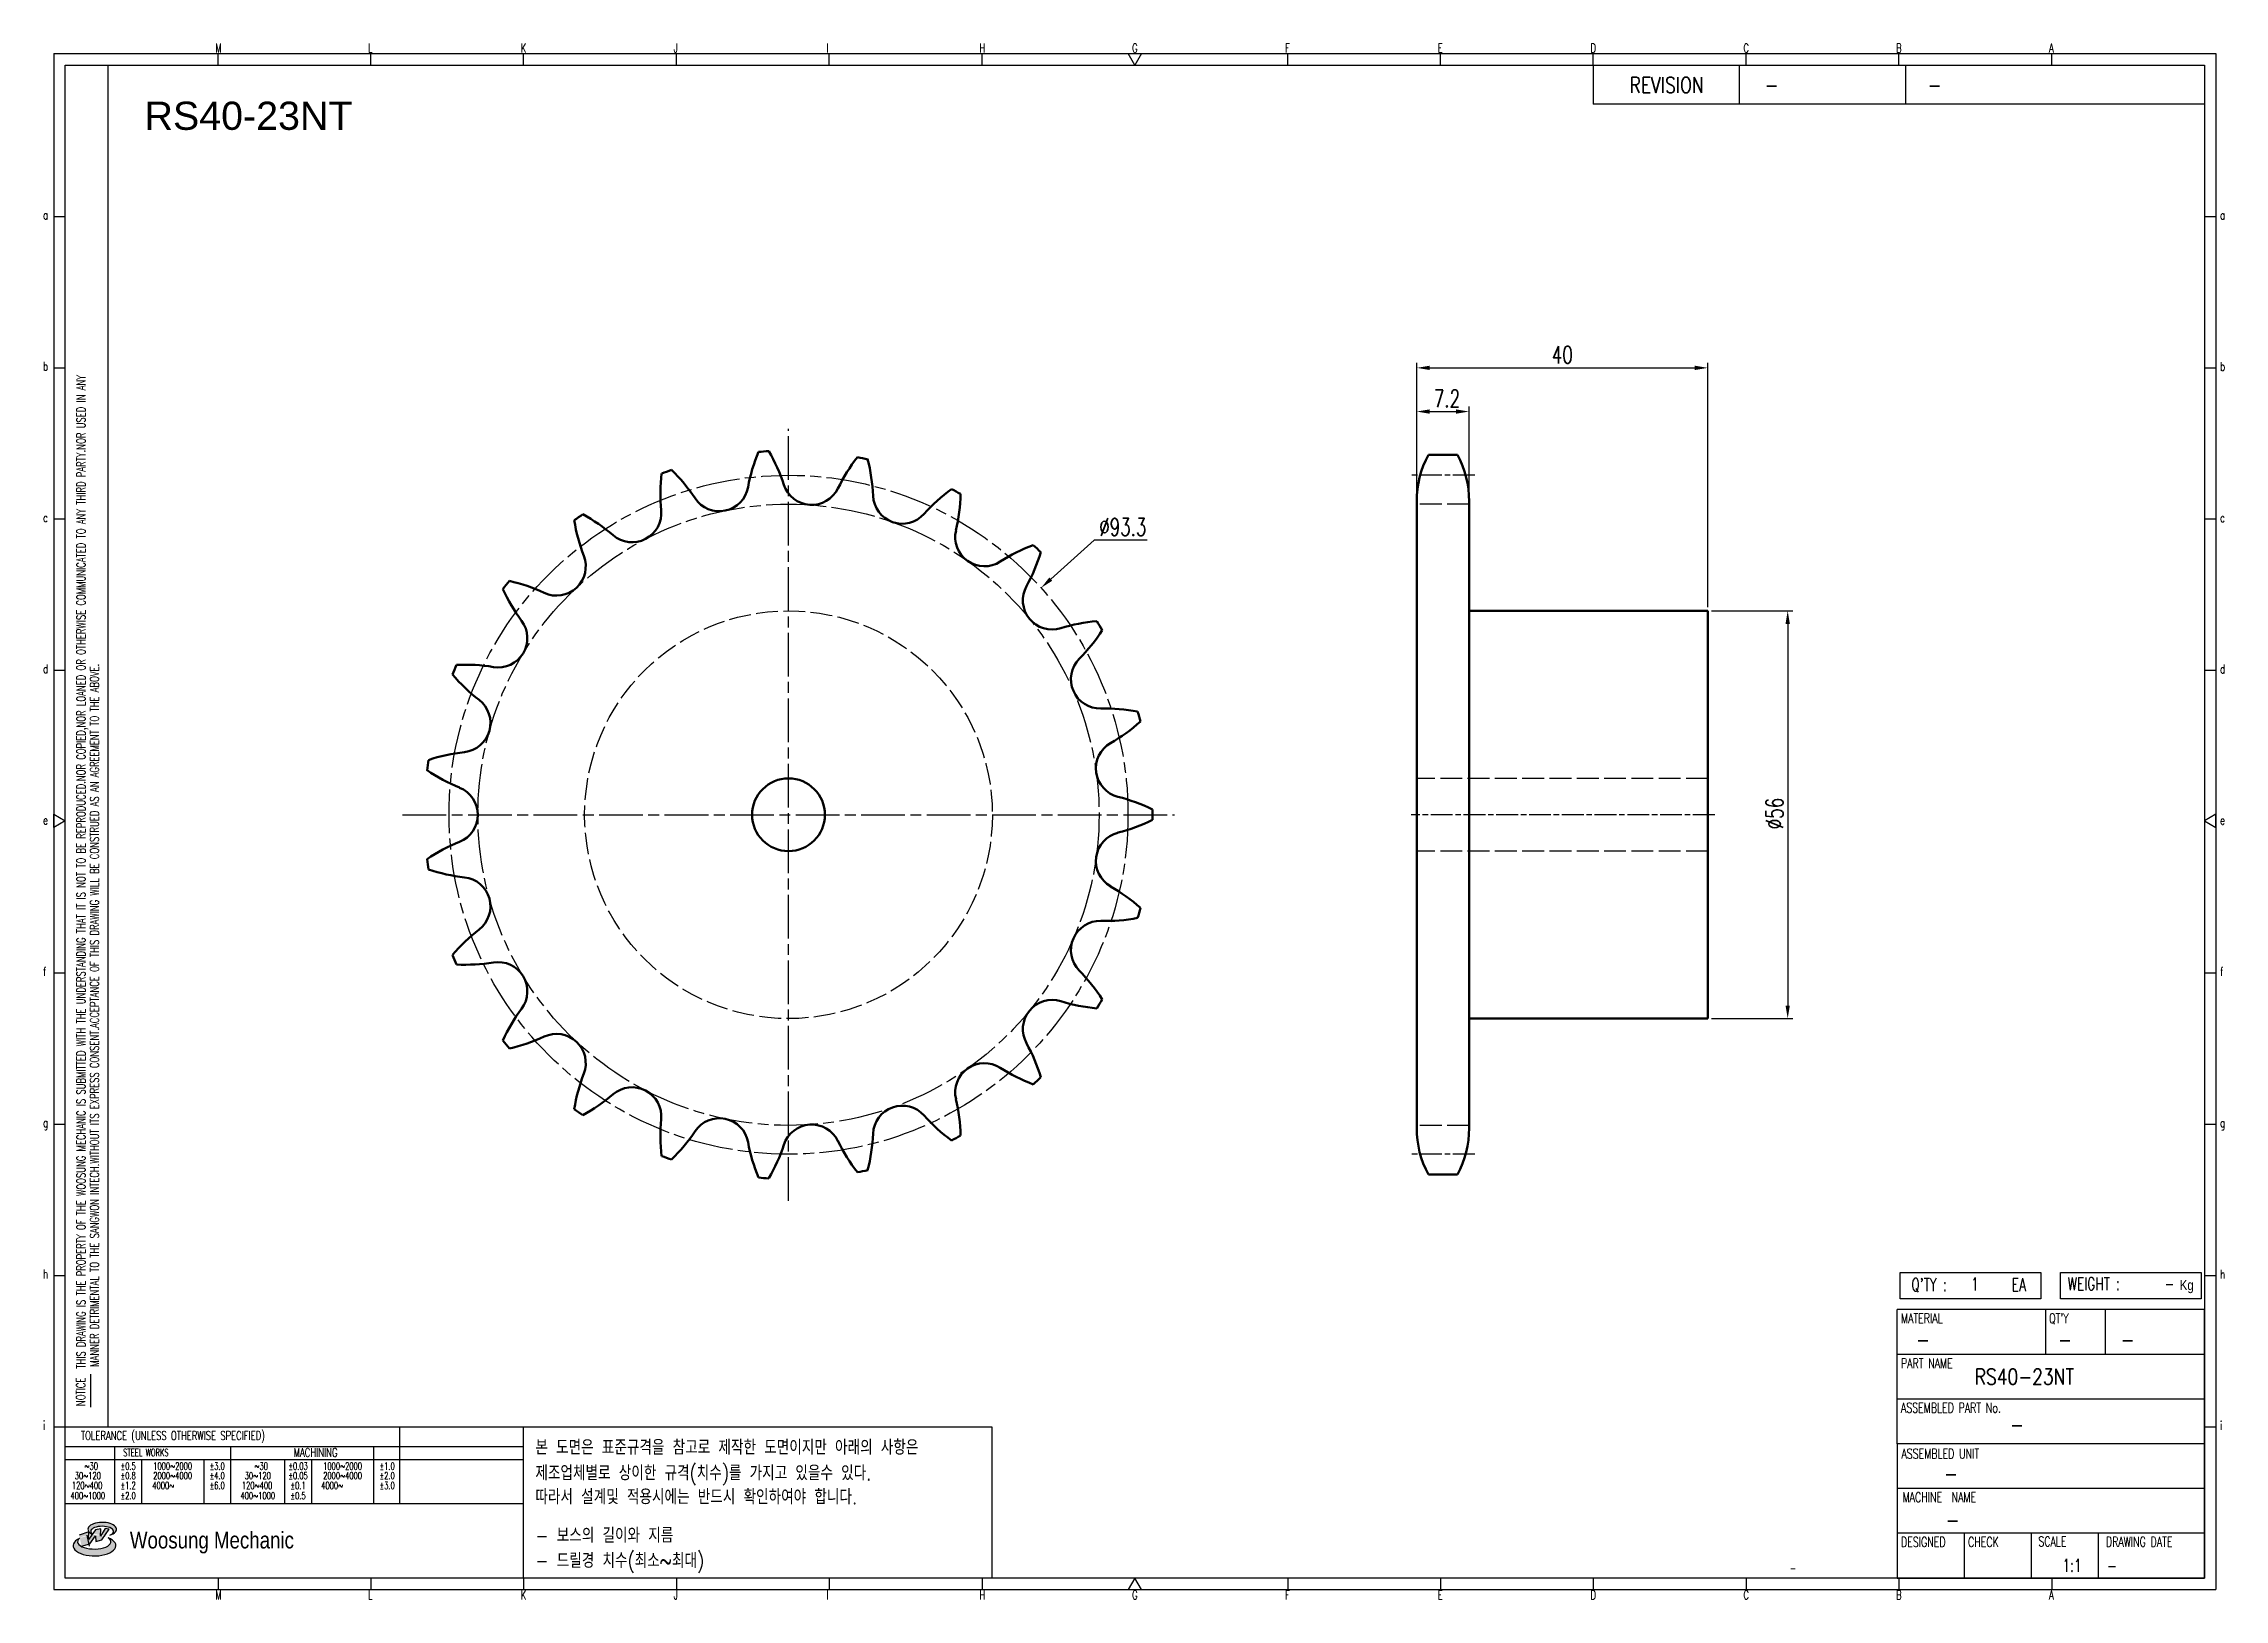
# Model space of a CAD drawing. Header units: millimetres. Extents: x -22172 to -21872, y 1083 to 1297.
import ezdxf
from ezdxf.enums import TextEntityAlignment as Align

# ---------------------------------------------------------------- set-up
doc = ezdxf.new("R2010")
doc.units = ezdxf.units.MM
for name, pattern in [('AM_ISO02W050', [7.5, 6, -1.5]), ('AM_ISO02W050x2', [3.75, 3, -0.75]), ('AM_ISO08W050', [18, 12, -1.5, 3, -1.5]), ('AM_ISO08W050x2', [9, 6, -0.75, 1.5, -0.75])]:
    doc.linetypes.add(name, pattern=pattern)
for name, color, linetype, lineweight in [('AM_0N', 7, 'Continuous', 50), ('AM_3N', 6, 'AM_ISO02W050', 25), ('AM_7', 4, 'AM_ISO08W050', 25), ('AM_7N', 4, 'AM_ISO08W050', 25)]:
    doc.layers.add(name, color=color, linetype=linetype, lineweight=lineweight)
for name, color, linetype in [('S-DIM', 7, 'Continuous'), ('TITLE', 7, 'Continuous'), ('도면레이아웃', 7, 'Continuous')]:
    doc.layers.add(name, color=color, linetype=linetype)
doc.styles.add('HAN', font='ROMANS.shx', dxfattribs={"width": 0.7, "bigfont": 'whgtxt.shx'})
doc.styles.add('HKD_ST2', font='romans.shx', dxfattribs={"width": 0.7, "height": 4, "bigfont": '@extfont2.shx'})
doc.styles.add('HSG', font='SIMPLEX.shx', dxfattribs={"width": 0.7, "bigfont": 'HSG.shx'})
doc.styles.add('ROMANS', font='romans.shx', dxfattribs={"width": 0.7, "bigfont": 'whgtxt.shx'})
doc.styles.add('SLDTEXTSTYLE4', font='arial.ttf', dxfattribs={"width": 0.8})
doc.styles.get("Standard").update_dxf_attribs({"font": 'arial.ttf'})
doc.dimstyles.new('APP3', dxfattribs={"dimtxt": 2.4, "dimasz": 1.8, "dimexe": 0.7, "dimexo": 0.5, "dimgap": 0.6, "dimtad": 1, "dimtoh": 1, "dimdec": 1, "dimrnd": 0.01, "dimzin": 9, "dimdsep": 46, "dimtxsty": 'HSG', "dimcen": 0, "dimclrd": 1, "dimclre": 1, "dimclrt": 256, "dimazin": 2, "dimtp": 1, "dimtm": 1, "dimtfac": 0.5, "dimtdec": 1, "dimtofl": 0, "dimtmove": 0, "dimatfit": 3, "dimfxl": 0, "dimtvp": 1, "dimtolj": 2, "dimlwd": -1, "dimlwe": -1, "dimarcsym": 0})
doc.dimstyles.new('APP3$0', dxfattribs={"dimtxt": 2.4, "dimasz": 1.8, "dimexe": 0.7, "dimexo": 0.5, "dimgap": 0.6, "dimtad": 1, "dimtoh": 1, "dimdec": 1, "dimrnd": 0.01, "dimzin": 9, "dimdsep": 46, "dimtxsty": 'HSG', "dimcen": 0, "dimclrd": 1, "dimclre": 1, "dimclrt": 256, "dimazin": 2, "dimtp": 1, "dimtm": 1, "dimtfac": 0.5, "dimtdec": 1, "dimtofl": 0, "dimtmove": 0, "dimatfit": 3, "dimfxl": 0, "dimtvp": 1, "dimtolj": 2, "dimlwd": -1, "dimlwe": -1, "dimarcsym": 0})

# ---------------------------------------------------------------- blocks, each defined once
blk = doc.blocks.new('SUYWSHJH')
at = {"layer": '도면레이아웃'}
h = blk.add_hatch(color=10, dxfattribs=at)
h.paths.add_polyline_path([(1.544, 35.177), (1.554, 34.966), (1.779, 35.034), (2.054, 35.422), (1.908, 35.446), (1.728, 35.167), (1.741, 35.439), (1.547, 35.405), (1.292, 35.041), (1.295, 35.33), (0.943, 35.208), (1.03, 34.8), (1.336, 34.885)])
edge = h.paths.add_edge_path()
edge.add_ellipse((1.795, 35.421), major_axis=(-0.53, 0), ratio=0.487785, start_angle=122.36065, end_angle=403.39574)
edge.add_line((1.411, 35.244), (1.419, 35.261))
edge.add_ellipse((1.798, 35.344), major_axis=(-0.423, 0), ratio=0.444396, start_angle=131.58977, end_angle=386.19408, ccw=False)
edge = h.paths.add_edge_path()
edge.add_ellipse((1.512, 34.815), major_axis=(-0.793, 0), ratio=0.480113, start_angle=314.67633, end_angle=590.85213)
edge.add_ellipse((1.501, 34.958), major_axis=(-0.62, 0), ratio=0.43311, start_angle=331.7024, end_angle=574.42495, ccw=False)
for p, q in [((0, 90.118), (80.15, 90.118)), ((0, 90.118), (0, 33.191)), ((6.089, 89.693), (6.089, 90.118)), ((11.753, 89.693), (11.753, 90.118)), ((17.418, 89.693), (17.418, 90.118)), ((23.082, 89.693), (23.082, 90.118)), ((28.746, 89.693), (28.746, 90.118)), ((34.411, 89.693), (34.411, 90.118)), ((45.739, 89.693), (45.739, 90.118)), ((51.404, 89.693), (51.404, 90.118)), ((57.068, 89.693), (57.068, 90.118)), ((62.732, 89.693), (62.732, 90.118)), ((68.397, 89.693), (68.397, 90.118)), ((74.061, 89.693), (74.061, 90.118)), ((80.15, 90.118), (80.15, 33.191)), ((0, 84.085), (0.425, 84.085)), ((79.725, 84.085), (80.15, 84.085)), ((0, 78.478), (0.425, 78.478)), ((79.725, 78.478), (80.15, 78.478)), ((0, 72.87), (0.425, 72.87)), ((79.725, 72.87), (80.15, 72.87)), ((0, 67.262), (0.425, 67.262)), ((79.725, 67.262), (80.15, 67.262)), ((0, 56.047), (0.425, 56.047)), ((79.725, 56.047), (80.15, 56.047)), ((0, 50.439), (0.425, 50.439)), ((79.725, 50.439), (80.15, 50.439)), ((0, 44.832), (0.425, 44.832)), ((79.725, 44.832), (80.15, 44.832)), ((1.377, 39.947), (1.377, 41.174)), ((0, 39.224), (0.425, 39.224)), ((79.725, 39.224), (80.15, 39.224)), ((0, 33.191), (80.15, 33.191)), ((6.089, 33.616), (6.089, 33.191)), ((11.753, 33.616), (11.753, 33.191)), ((17.418, 33.616), (17.418, 33.191)), ((23.082, 33.616), (23.082, 33.191)), ((28.746, 33.616), (28.746, 33.191)), ((34.411, 33.616), (34.411, 33.191)), ((45.739, 33.616), (45.739, 33.191)), ((51.404, 33.616), (51.404, 33.191)), ((57.068, 33.616), (57.068, 33.191)), ((62.732, 33.616), (62.732, 33.191)), ((68.397, 33.616), (68.397, 33.191)), ((74.061, 33.616), (74.061, 33.191))]:
    blk.add_line(p, q)
at = {"color": 2}
for p, q in [((2.017, 39.224), (2.017, 89.693)), ((0.425, 39.224), (17.418, 39.224)), ((12.816, 39.224), (12.816, 36.382)), ((17.418, 33.616), (17.418, 39.224)), ((0.425, 38.487), (17.418, 38.487)), ((0.425, 38.012), (17.418, 38.012)), ((2.257, 38.487), (2.257, 36.382)), ((3.257, 38.012), (3.257, 36.382)), ((5.557, 38.012), (5.557, 36.382)), ((6.557, 38.5), (6.557, 36.382)), ((8.557, 38.012), (8.557, 36.382)), ((9.557, 38.026), (9.557, 36.382)), ((11.857, 38.487), (11.857, 36.382)), ((0.425, 36.382), (17.418, 36.382))]:
    blk.add_line(p, q, dxfattribs=at)
at = {"color": 6, "ltscale": 0.5}
for p, q in [((57.068, 89.693), (57.068, 88.246)), ((62.47, 89.693), (62.47, 88.246)), ((68.635, 89.693), (68.635, 88.246)), ((79.725, 88.246), (57.068, 88.246)), ((68.336, 38.59), (68.336, 43.563)), ((79.725, 43.563), (68.336, 43.563)), ((73.827, 43.563), (73.827, 41.905)), ((76.037, 43.563), (76.037, 41.905)), ((79.725, 38.59), (79.725, 43.563)), ((79.725, 41.905), (68.336, 41.905)), ((79.725, 40.248), (68.336, 40.248)), ((68.336, 38.59), (68.336, 33.616)), ((79.725, 38.59), (68.336, 38.59)), ((79.725, 33.616), (79.725, 38.59)), ((79.725, 36.932), (68.336, 36.932)), ((79.725, 35.274), (68.336, 35.274)), ((70.822, 33.616), (70.822, 35.274)), ((73.309, 33.616), (73.309, 35.274)), ((75.796, 33.616), (75.796, 35.274)), ((68.336, 33.616), (79.725, 33.616))]:
    blk.add_line(p, q, dxfattribs=at)
for points in [[(40.075, 89.693), (39.83, 90.118), (40.32, 90.118)], [(0.425, 89.693), (79.725, 89.693), (79.725, 33.616), (0.425, 33.616)], [(0.425, 61.679), (0, 61.433), (0, 61.924)], [(79.725, 61.679), (80.15, 61.433), (80.15, 61.924)], [(40.075, 33.616), (39.83, 33.191), (40.32, 33.191)]]:
    blk.add_lwpolyline(points, close=True)
at = {"layer": 'TITLE', "color": 20}
for p, q in [((68.449, 43.961), (68.449, 44.936)), ((68.449, 44.936), (73.654, 44.936)), ((73.654, 44.936), (73.654, 43.961)), ((74.39, 43.961), (74.39, 44.936)), ((74.39, 44.936), (79.595, 44.936)), ((79.595, 44.936), (79.595, 43.961)), ((73.654, 43.961), (68.449, 43.961)), ((79.595, 43.961), (74.39, 43.961))]:
    blk.add_line(p, q, dxfattribs=at)
at = {"layer": '도면레이아웃'}
for p, q in [((1.295, 35.33), (0.943, 35.208)), ((1.03, 34.8), (1.336, 34.885)), ((1.224, 35.208), (1.311, 34.8)), ((1.224, 35.208), (1.224, 35.208)), ((1.547, 35.405), (1.292, 35.041)), ((1.292, 35.041), (1.295, 35.33)), ((1.336, 34.885), (1.544, 35.177)), ((1.419, 35.261), (1.411, 35.244)), ((1.544, 35.177), (1.554, 34.966)), ((1.741, 35.439), (1.547, 35.405)), ((1.554, 34.966), (1.779, 35.034)), ((1.908, 35.446), (1.728, 35.167)), ((1.728, 35.167), (1.741, 35.439)), ((1.779, 35.034), (2.054, 35.422)), ((2.054, 35.422), (1.908, 35.446))]:
    blk.add_line(p, q, dxfattribs=at)
for centre, major_axis, ratio, start_param, end_param in [((1.795, 35.421), (-0.53, 0), 0.487785, 2.135596, 7.040584), ((1.512, 34.815), (-0.793, 0), 0.480113, 5.492138, 10.312315), ((1.501, 34.958), (-0.62, 0), 0.43311, 5.789299, 10.025607), ((1.798, 35.344), (-0.423, 0), 0.444396, 2.296675, 6.740358)]:
    blk.add_ellipse(centre, major_axis=major_axis, ratio=ratio, start_param=start_param, end_param=end_param, dxfattribs=at)
at = {"color": 4, "style": 'HKD_ST2', "width": 0.7}
for s, p in [('M', (5.988, 90.164)), ('L', (11.652, 90.164)), ('K', (17.316, 90.164)), ('J', (22.981, 90.164)), ('I', (28.645, 90.164)), ('H', (34.309, 90.164)), ('G', (39.974, 90.164)), ('F', (45.638, 90.164)), ('E', (51.302, 90.164)), ('D', (56.967, 90.164)), ('C', (62.631, 90.164)), ('B', (68.295, 90.164)), ('A', (73.96, 90.164)), ('a', (-0.395, 83.976)), ('a', (80.305, 83.97)), ('b', (-0.395, 78.368)), ('b', (80.305, 78.362)), ('c', (-0.395, 72.76)), ('c', (80.305, 72.754)), ('d', (-0.395, 67.153)), ('d', (80.305, 67.147)), ('e', (-0.395, 61.545)), ('e', (80.305, 61.539)), ('f', (-0.395, 55.937)), ('f', (80.305, 55.931)), ('g', (-0.395, 50.33)), ('g', (80.305, 50.324)), ('h', (-0.395, 44.722)), ('h', (80.305, 44.716)), ('i', (-0.395, 39.114)), ('i', (80.305, 39.108)), ('M', (5.988, 32.824)), ('L', (11.652, 32.824)), ('K', (17.316, 32.824)), ('J', (22.981, 32.824)), ('I', (28.645, 32.824)), ('H', (34.309, 32.824)), ('G', (39.974, 32.824)), ('F', (45.638, 32.824)), ('E', (51.302, 32.824)), ('D', (56.967, 32.824)), ('C', (62.631, 32.824)), ('B', (68.295, 32.824)), ('A', (73.96, 32.824))]:
    blk.add_text(s, height=0.326, dxfattribs=at).set_placement(p)
for s, height, style, width, p in [('REVISION', 0.5806, 'HAN', 0.8, (58.415, 88.664)), ('-', 0.581, 'HAN', 0.8, (63.426, 88.664)), ('-', 0.581, 'HAN', 0.8, (69.468, 88.664)), ("Q'TY : ", 0.4746, 'HKD_ST2', 0.7, (68.857, 44.253)), ('1', 0.475, 'HKD_ST2', 0.7, (71.071, 44.275)), ('EA', 0.4746, 'HKD_ST2', 0.7, (72.578, 44.253)), ('WEIGHT : ', 0.4746, 'HKD_ST2', 0.7, (74.65, 44.286)), ('-', 0.581, 'HAN', 0.8, (69.029, 42.157)), ('-', 0.581, 'HAN', 0.8, (74.289, 42.157)), ('-', 0.581, 'HAN', 0.8, (76.623, 42.157)), ('-', 0.581, 'HAN', 0.8, (72.515, 39.013)), ('-', 0.581, 'HAN', 0.8, (70.067, 37.189)), ('-', 0.581, 'HAN', 0.8, (70.126, 35.48)), ('1:1', 0.4746, 'HKD_ST2', 0.7, (74.458, 33.848)), ('-', 0.475, 'HKD_ST2', 0.7, (76.112, 33.837))]:
    blk.add_text(s, height=height, dxfattribs=dict(style=style, width=width)).set_placement(p)
at = {"color": 6, "style": 'HKD_ST2', "width": 0.7}
for s, p in [(' THIS DRAWING IS THE PROPERTY OF THE WOOSUNG MECHANIC IS SUBMITTED WITH THE UNDERSTANDING THAT IT IS NOT TO BE REPRODUCED.NOR COPIED,NOR LOANED OR OTHERWISE COMMUNICATED TO ANY THIRD PARTY.NOR USED IN ANY', (1.173, 41.217)), ('MANNER DETRIMENTAL TO THE SANGWON INTECH.WITHOUT ITS EXPRESS CONSENT.ACCEPTANCE OF THIS DRAWING WILL BE CONSTRUED AS AN AGREEMENT TO THE ABOVE.', (1.672, 41.447))]:
    blk.add_text(s, height=0.326266, rotation=90, dxfattribs=at).set_placement(p)
at = {"style": 'HKD_ST2', "width": 0.7}
blk.add_text('-', height=0.475, dxfattribs=at).set_placement((78.613, 44.286), align=Align.RIGHT)
at = {"color": 4, "style": 'HKD_ST2', "width": 0.7}
for s, height, p in [('MATERIAL', 0.3651, (68.474, 43.425)), ("QT'Y", 0.3651, (73.965, 43.425)), ('PART NAME', 0.3651, (68.474, 41.756)), ('ASSEMBLED PART No.', 0.36511, (68.474, 40.109)), ('ASSEMBLED UNIT', 0.36511, (68.49, 38.408)), ('MACHINE  NAME', 0.36511, (68.532, 36.794)), ('DESIGNED', 0.3651, (68.474, 35.136)), ('CHECK', 0.3651, (70.961, 35.136)), ('SCALE', 0.3651, (73.566, 35.153)), ('DRAWING DATE', 0.36511, (76.071, 35.141))]:
    blk.add_text(s, height=height, dxfattribs=at).set_placement(p, align=Align.TOP_LEFT)
at = {"style": 'HKD_ST2', "width": 0.7}
blk.add_text('NOTICE', height=0.3263, rotation=90, dxfattribs=at).set_placement((1.163, 39.988))
for s, height, style, width, p in [('TOLERANCE (UNLESS OTHERWISE SPECIFIED)', 0.32627, 'HKD_ST2', 0.7, (4.417, 38.896)), ('-', 0.326, 'ROMANS', 0.65, (64.469, 33.975))]:
    blk.add_text(s, height=height, dxfattribs=dict(style=style, width=width)).set_placement(p, align=Align.MIDDLE_CENTER)
at = {"color": 4, "style": 'HKD_ST2', "width": 0.7}
for s, height, p in [('STEEL WORKS', 0.26101, (3.416, 38.268)), ('MACHINING', 0.3263, (9.707, 38.27)), ('%%P0.5', 0.261, (2.757, 37.762)), ('%%P0.8', 0.261, (2.757, 37.411)), ('%%P3.0', 0.261, (6.057, 37.762)), ('%%P4.0', 0.261, (6.057, 37.411)), ('%%P0.03', 0.261, (9.057, 37.762)), ('%%P0.05', 0.261, (9.057, 37.411)), ('%%P1.0', 0.261, (12.357, 37.762)), ('%%P2.0', 0.261, (12.357, 37.411)), ('%%P1.2', 0.261, (2.757, 37.045)), ('%%P2.0', 0.261, (2.757, 36.67)), ('%%P6.0', 0.261, (6.057, 37.045)), ('%%P0.1', 0.261, (9.057, 37.045)), ('%%P0.5', 0.261, (9.057, 36.67)), ('%%P3.0', 0.261, (12.357, 37.045))]:
    blk.add_text(s, height=height, dxfattribs=at).set_placement(p, align=Align.MIDDLE)
for s, height, p in [('30%%126120', 0.261, (1.263, 37.411)), ('%%12630', 0.261, (1.389, 37.762)), ('2000%%1264000', 0.26101, (4.407, 37.411)), ('1000%%1262000', 0.26101, (4.407, 37.762)), ('30%%126120', 0.261, (7.563, 37.411)), ('%%12630', 0.261, (7.689, 37.762)), ('2000%%1264000', 0.26101, (10.707, 37.411)), ('1000%%1262000', 0.26101, (10.707, 37.762)), ('400%%1261000', 0.26101, (1.263, 36.67)), ('120%%126400', 0.26101, (1.237, 37.045)), ('4000%%126', 0.261, (4.061, 37.045)), ('400%%1261000', 0.26101, (7.563, 36.67)), ('120%%126400', 0.26101, (7.537, 37.045)), ('4000%%126', 0.261, (10.321, 37.045))]:
    blk.add_text(s, height=height, dxfattribs=at).set_placement(p, align=Align.MIDDLE_CENTER)
at = {"color": 1, "style": 'SLDTEXTSTYLE4', "width": 0.8}
blk.add_text('Woosung Mechanic', height=0.61957, dxfattribs=at).set_placement((2.822, 34.711))
at = {"layer": 'TITLE', "width": 0.8}
blk.add_text('Kg', height=0.3789, dxfattribs=at).set_placement((78.807, 44.286))
blk = doc.blocks.new('*D142')
at = {"layer": 'Defpoints', "color": 0, "transparency": 16777216}
for p in [(-22034.58, 1221.78), (-22103.97, 1159.47)]:
    blk.add_point(p, dxfattribs=at)
at = {"layer": 'S-DIM', "color": 1, "transparency": 16777216}
for p, q in [((-22027.27, 1228.34), (-22033.24, 1222.98)), ((-22020.03, 1228.34), (-22027.27, 1228.34))]:
    blk.add_line(p, q, dxfattribs=at)
blk.add_solid([(-22033.44, 1223.21), (-22033.04, 1222.76), (-22034.58, 1221.78)], dxfattribs=at)
at = {"layer": 'S-DIM', "transparency": 16777216, "insert": (-22023.35, 1230.14), "char_height": 2.4, "attachment_point": 5, "style": 'HSG'}
blk.add_mtext('\\A2;∅93.3', dxfattribs=at)
blk = doc.blocks.new('*D143')
at = {"layer": 'Defpoints', "color": 0, "transparency": 16777216}
for p in [(-21975.79, 1246), (-21982.99, 1233.28), (-21975.79, 1233.28)]:
    blk.add_point(p, dxfattribs=at)
at = {"layer": 'S-DIM', "color": 1, "transparency": 16777216}
for p, q in [((-21982.99, 1233.78), (-21982.99, 1246.7)), ((-21975.79, 1233.78), (-21975.79, 1246.7)), ((-21981.19, 1246), (-21977.59, 1246))]:
    blk.add_line(p, q, dxfattribs=at)
for points in [[(-21981.19, 1246.3), (-21981.19, 1245.7), (-21982.99, 1246)], [(-21977.59, 1246.3), (-21977.59, 1245.7), (-21975.79, 1246)]]:
    blk.add_solid(points, dxfattribs=at)
at = {"layer": 'S-DIM', "transparency": 16777216, "insert": (-21978.83, 1247.8), "char_height": 2.4, "attachment_point": 5, "style": 'HSG'}
blk.add_mtext('\\A2;7.2', dxfattribs=at)
blk = doc.blocks.new('*D144')
at = {"layer": 'Defpoints', "color": 0, "transparency": 16777216}
for p in [(-21942.99, 1252), (-21982.99, 1233.28), (-21942.99, 1218.62)]:
    blk.add_point(p, dxfattribs=at)
at = {"layer": 'S-DIM', "color": 1, "transparency": 16777216}
for p, q in [((-21982.99, 1233.78), (-21982.99, 1252.7)), ((-21942.99, 1219.12), (-21942.99, 1252.7)), ((-21981.19, 1252), (-21944.79, 1252))]:
    blk.add_line(p, q, dxfattribs=at)
for points in [[(-21981.19, 1252.3), (-21981.19, 1251.7), (-21982.99, 1252)], [(-21944.79, 1252.3), (-21944.79, 1251.7), (-21942.99, 1252)]]:
    blk.add_solid(points, dxfattribs=at)
at = {"layer": 'S-DIM', "transparency": 16777216, "insert": (-21962.99, 1253.8), "char_height": 2.4, "attachment_point": 5, "style": 'HSG'}
blk.add_mtext('\\A2;40', dxfattribs=at)
blk = doc.blocks.new('*D145')
at = {"layer": 'Defpoints', "color": 0, "transparency": 16777216}
for p in [(-21942.99, 1218.62), (-21942.99, 1162.62), (-21932.03, 1162.62)]:
    blk.add_point(p, dxfattribs=at)
at = {"layer": 'S-DIM', "color": 1, "transparency": 16777216}
for p, q in [((-21942.49, 1218.62), (-21931.33, 1218.62)), ((-21932.03, 1216.82), (-21932.03, 1164.42)), ((-21942.49, 1162.62), (-21931.33, 1162.62))]:
    blk.add_line(p, q, dxfattribs=at)
for points in [[(-21932.33, 1216.82), (-21931.73, 1216.82), (-21932.03, 1218.62)], [(-21932.33, 1164.42), (-21931.73, 1164.42), (-21932.03, 1162.62)]]:
    blk.add_solid(points, dxfattribs=at)
at = {"layer": 'S-DIM', "transparency": 16777216, "insert": (-21933.83, 1190.79), "char_height": 2.4, "attachment_point": 5, "rotation": 90, "style": 'HSG'}
blk.add_mtext('\\A2;%%c56', dxfattribs=at)

msp = doc.modelspace()

# ---------------------------------------------------------------- linework, layer by layer
at = {"color": 4}
msp.add_lwpolyline([(-22105.65, 1106.57), (-22041.33, 1106.57), (-22041.33, 1085.79), (-22105.65, 1085.79)], close=True, dxfattribs=at)
at = {"layer": 'AM_0N'}
for p, q in [((-21981.38, 1240.06), (-21977.4, 1240.06)), ((-21982.99, 1233.66), (-21982.99, 1147.59)), ((-21975.79, 1233.66), (-21975.79, 1147.59)), ((-21975.79, 1218.62), (-21942.99, 1218.62)), ((-21942.99, 1218.62), (-21942.99, 1162.62)), ((-21975.79, 1162.62), (-21942.99, 1162.62)), ((-21981.38, 1141.19), (-21977.4, 1141.19))]:
    msp.add_line(p, q, dxfattribs=at)
msp.add_circle((-22069.27, 1190.62), 5, dxfattribs=at)
for centre, radius, start, end in [((-22051.35, 1231.38), 23.85, 157.6106, 169.7826), ((-22069.27, 1190.62), 50.01, 93.0944, 94.7317), ((-22092.58, 1228.56), 23.85, 18.0435, 30.2154), ((-22063.01, 1234.7), 23.85, 173.2628, 185.4348), ((-22069.27, 1190.62), 50.01, 108.7465, 110.3839), ((-22101.95, 1220.86), 23.85, 33.6957, 45.8676), ((-22041.02, 1225.03), 23.85, 141.9585, 154.1304), ((-22069.27, 1190.62), 50.01, 77.4422, 79.0795), ((-22081.49, 1233.44), 23.85, 2.3913, 14.5633), ((-21969.49, 1233.66), 13.5, 151.7009, 180), ((-21989.29, 1233.66), 13.5, 0, 28.2991), ((-22078.77, 1236.32), 4.01, 213.6957, 349.7826), ((-22066.09, 1237.19), 4.01, 198.0435, 334.1304), ((-22053.64, 1234.6), 4.01, 182.3913, 318.4783), ((-22032.78, 1216.13), 23.85, 126.3063, 138.4783), ((-22069.27, 1190.62), 50.01, 61.79, 63.4274), ((-22069.48, 1235.15), 23.85, 346.7391, 358.9111), ((-22069.27, 1190.62), 50.01, 124.3987, 126.0361), ((-22108.9, 1210.92), 23.85, 49.3478, 61.5198), ((-22090.75, 1232.06), 4.01, 229.3478, 5.4348), ((-22075.13, 1234.76), 23.85, 188.915, 201.087), ((-22042.36, 1228.76), 4.01, 166.7391, 302.8261), ((-22101.13, 1224.73), 4.01, 245, 21.087), ((-22027.25, 1205.34), 23.85, 110.6541, 122.8261), ((-22057.46, 1233.55), 23.85, 331.087, 343.2589), ((-22069.27, 1190.62), 50.01, 46.1378, 47.7752), ((-22069.27, 1190.62), 50.01, 140.0509, 141.6882), ((-22112.91, 1199.48), 23.85, 65, 77.172), ((-22086.82, 1231.54), 23.85, 204.5672, 216.7391), ((-22033.07, 1220.08), 4.01, 151.087, 287.1739), ((-22109.15, 1214.87), 4.01, 260.6522, 36.7391), ((-22024.84, 1193.46), 23.85, 95.002, 107.1739), ((-22069.27, 1190.62), 50.01, 30.4857, 32.123), ((-22046.32, 1228.77), 23.85, 315.4348, 327.6067), ((-22069.27, 1190.62), 50.01, 155.7031, 157.3404), ((-22113.68, 1187.38), 23.85, 80.6522, 92.8241), ((-22026.47, 1209.22), 4.01, 135.4348, 271.5217), ((-22097.21, 1225.29), 23.85, 220.2193, 232.3913), ((-22114.22, 1203.22), 4.01, 276.3043, 52.3913), ((-22025.73, 1181.36), 23.85, 79.3498, 91.5217), ((-22069.27, 1190.62), 50.01, 14.8335, 16.4708), ((-22036.88, 1221.16), 23.85, 299.7826, 311.9546), ((-22069.27, 1190.62), 50.01, 171.3552, 172.9926), ((-22111.16, 1175.52), 23.85, 96.3043, 108.4763), ((-22023.04, 1196.98), 4.01, 119.7826, 255.8696), ((-22105.53, 1216.47), 23.85, 235.8715, 248.0435), ((-22115.95, 1190.62), 4.01, 291.9565, 68.0435), ((-22029.84, 1169.96), 23.85, 63.6976, 75.8696), ((-22029.84, 1211.29), 23.85, 284.1304, 296.3024), ((-22069.27, 1190.62), 50.01, 359.1813, 0.8187), ((-22105.53, 1164.78), 23.85, 111.9565, 124.1285), ((-22023.04, 1184.27), 4.01, 104.1304, 240.2174), ((-22069.27, 1190.62), 50.01, 187.0074, 188.6448), ((-22111.16, 1205.73), 23.85, 251.5237, 263.6957), ((-22114.22, 1178.03), 4.01, 307.6087, 83.6957), ((-22036.88, 1160.08), 23.85, 48.0454, 60.2174), ((-22069.27, 1190.62), 50.01, 343.5292, 345.1665), ((-22097.21, 1155.96), 23.85, 127.6087, 139.7807), ((-22026.47, 1172.03), 4.01, 88.4783, 224.5652), ((-22025.73, 1199.88), 23.85, 268.4783, 280.6502), ((-22069.27, 1190.62), 50.01, 202.6596, 204.2969), ((-22113.68, 1193.87), 23.85, 267.1759, 279.3478), ((-22109.15, 1166.37), 4.01, 323.2609, 99.3478), ((-22046.32, 1152.48), 23.85, 32.3933, 44.5652), ((-22069.27, 1190.62), 50.01, 327.877, 329.5143), ((-22086.82, 1149.71), 23.85, 143.2609, 155.4328), ((-22033.07, 1161.17), 4.01, 72.8261, 208.913), ((-22024.84, 1187.79), 23.85, 252.8261, 264.998), ((-22069.27, 1190.62), 50.01, 218.3118, 219.9491), ((-22112.91, 1181.77), 23.85, 282.828, 295), ((-22101.13, 1156.51), 4.01, 338.913, 115), ((-22057.46, 1147.7), 23.85, 16.7411, 28.913), ((-22042.36, 1152.49), 4.01, 57.1739, 193.2609), ((-22075.13, 1146.49), 23.85, 158.913, 171.085), ((-22027.25, 1175.91), 23.85, 237.1739, 249.3459), ((-22069.27, 1190.62), 50.01, 312.2248, 313.8622), ((-22108.9, 1170.32), 23.85, 298.4802, 310.6522), ((-22090.75, 1149.18), 4.01, 354.5652, 130.6522), ((-22053.64, 1146.65), 4.01, 41.5217, 177.6087), ((-22069.48, 1146.1), 23.85, 1.0889, 13.2609), ((-22069.27, 1190.62), 50.01, 233.9639, 235.6013), ((-22063.01, 1146.54), 23.85, 174.5652, 186.7372), ((-22078.77, 1144.93), 4.01, 10.2174, 146.3043), ((-22066.09, 1144.06), 4.01, 25.8696, 161.9565), ((-22032.78, 1165.12), 23.85, 221.5217, 233.6937), ((-21969.49, 1147.59), 13.5, 180, 208.2991), ((-21989.29, 1147.59), 13.5, 331.7009, 0), ((-22101.95, 1160.39), 23.85, 314.1324, 326.3043), ((-22051.35, 1149.87), 23.85, 190.2174, 202.3894), ((-22092.58, 1152.69), 23.85, 329.7846, 341.9565), ((-22041.02, 1156.22), 23.85, 205.8696, 218.0415), ((-22081.49, 1147.81), 23.85, 345.4367, 357.6087), ((-22069.27, 1190.62), 50.01, 296.5726, 298.21), ((-22069.27, 1190.62), 50.01, 249.6161, 251.2535), ((-22069.27, 1190.62), 50.01, 280.9205, 282.5578), ((-22069.27, 1190.62), 50.01, 265.2683, 266.9056)]:
    msp.add_arc(centre, radius, start, end, dxfattribs=at)
at = {"layer": 'AM_3N', "linetype": 'AM_ISO02W050x2'}
for p, q in [((-21975.79, 1233.28), (-21982.99, 1233.28)), ((-21975.79, 1147.96), (-21982.99, 1147.96))]:
    msp.add_line(p, q, dxfattribs=at)
at = {"layer": 'AM_3N', "color": 2, "linetype": 'AM_ISO02W050x2'}
for p, q in [((-21942.99, 1195.62), (-21982.99, 1195.62)), ((-21942.99, 1185.62), (-21982.99, 1185.62))]:
    msp.add_line(p, q, dxfattribs=at)
msp.add_circle((-22069.27, 1190.62), 28, dxfattribs=at)
at = {"layer": 'AM_7', "linetype": 'AM_ISO08W050x2'}
for radius in [46.63, 42.66]:
    msp.add_circle((-22069.27, 1190.62), radius, dxfattribs=at)
at = {"layer": 'AM_7N', "linetype": 'AM_ISO08W050x2'}
for p, q in [((-22069.27, 1137.61), (-22069.27, 1243.63)), ((-22122.28, 1190.62), (-22016.27, 1190.62))]:
    msp.add_line(p, q, dxfattribs=at)
at = {"layer": 'AM_7N', "linetype": 'AM_ISO08W050x2', "ltscale": 0.5}
for p, q in [((-21975.02, 1237.26), (-21983.75, 1237.26)), ((-21942.05, 1190.62), (-21983.75, 1190.62)), ((-21975.02, 1143.99), (-21983.75, 1143.99))]:
    msp.add_line(p, q, dxfattribs=at)

# ---------------------------------------------------------------- block references
at = {"xscale": 3.705404611502525, "yscale": 3.705404611502525, "zscale": 3.705404611502525}
msp.add_blockref('SUYWSHJH', (-22170.19, 961.23), dxfattribs=at)

# ---------------------------------------------------------------- texts
at = {"color": 2}
msp.add_text('RS40-23NT', height=3.872, dxfattribs=at).set_placement((-22157.72, 1284.69))
at = {"style": 'HAN', "width": 0.8}
msp.add_text('RS40-23NT', height=2.151, dxfattribs=at).set_placement((-21906.34, 1112.36))
at = {"color": 4, "style": 'HAN', "width": 0.8}
for s, p in [('본 도면은 표준규격을 참고로 제작한 도면이지만 아래의 사항은', (-22104.04, 1102.72)), ('제조업체별로 상이한 규격(치수)를 가지고 있을수 있다.', (-22104.04, 1099.2)), ('따라서 설계및 적용시에는 반드시 확인하여야 합니다.', (-22104.04, 1095.92)), ('- 보스의 길이와 지름', (-22104.04, 1090.64)), ('- 드릴경 치수(최소~최대)', (-22104.04, 1087.17))]:
    msp.add_text(s, height=2.0356, dxfattribs=at).set_placement(p)

# ---------------------------------------------------------------- dimensions: what is measured, and where the dimension line sits
at = {"layer": 'S-DIM'}
dim = msp.add_linear_dim(base=(-21942.99, 1252), p1=(-21982.99, 1233.28), p2=(-21942.99, 1218.62), dimstyle='APP3$0', dxfattribs=at)
dim.commit()
dim.dimension.update_dxf_attribs({"geometry": '*D144', "text_midpoint": (-21962.99, 1253.8)})
dim = msp.add_linear_dim(base=(-21975.79, 1246), p1=(-21982.99, 1233.28), p2=(-21975.79, 1233.28), dimstyle='APP3$0', dxfattribs=at)
dim.commit()
dim.dimension.update_dxf_attribs({"geometry": '*D143', "text_midpoint": (-21978.83, 1246), "dimtype": 160})
at = {"layer": 'S-DIM', "color": 3}
dim = msp.add_diameter_dim_2p(p1=(-22103.97, 1159.47), p2=(-22034.58, 1221.78), dimstyle='APP3', dxfattribs=at)
dim.commit()
dim.dimension.update_dxf_attribs({"geometry": '*D142', "text_midpoint": (-22023.35, 1228.34), "dimtype": 163})
at = {"layer": 'S-DIM'}
dim = msp.add_linear_dim(base=(-21932.03, 1162.62), p1=(-21942.99, 1218.62), p2=(-21942.99, 1162.62), angle=90, text='%%c<>', dimstyle='APP3$0', dxfattribs=at)
dim.commit()
dim.dimension.update_dxf_attribs({"geometry": '*D145', "text_midpoint": (-21932.03, 1190.79), "dimtype": 160})

doc.saveas('drawing.dxf')
